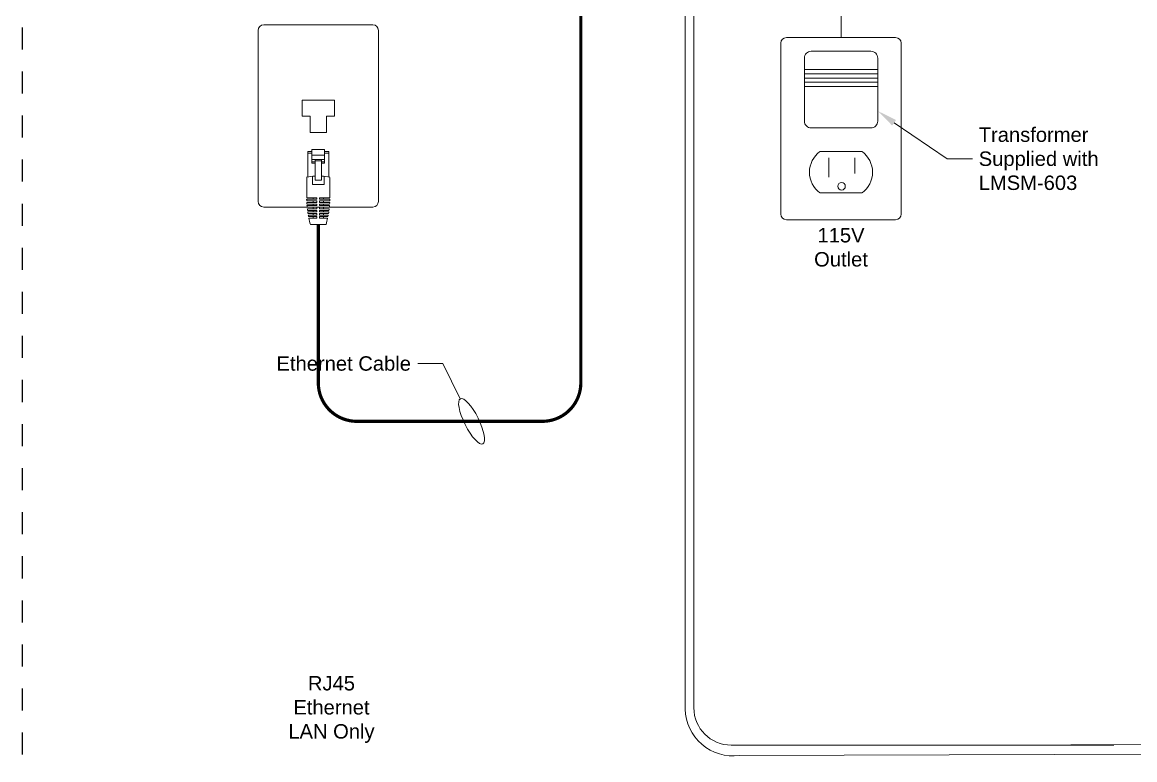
# Model space of a CAD drawing. Header units: inches. Extents: x -60 to 2005, y -577 to 104.
# Drawn here: x 502.82 to 515.43, y -255.44 to -247.07 of the extents above; entities that cross this region are included whole.
import ezdxf

# ---------------------------------------------------------------- set-up
doc = ezdxf.new("R2010")
doc.units = ezdxf.units.IN
doc.header["$MEASUREMENT"] = 0
doc.linetypes.add('Demo', pattern=[0.5, 0.25, -0.25])
doc.layers.get('0').update_dxf_attribs({"lineweight": 5})
doc.layers.add('PS Borders', color=40, linetype='Demo', lineweight=5, plot=False)
doc.layers.add('WS_Dataline', color=6, linetype='Continuous', lineweight=5)
doc.layers.add('WS_DETAIL', color=7, linetype='Continuous', lineweight=5)
doc.styles.add('ARIAL', font='arial.ttf')

# ---------------------------------------------------------------- blocks, each defined once
blk = doc.blocks.new('A$C343028DB')
at = {"layer": 'WS_DETAIL'}
for p, q in [((0, 4.339), (5.45, 4.339)), ((0, 4.024), (5.45, 4.024)), ((0, 3.71), (5.45, 3.71)), ((0, 3.395), (5.45, 3.395)), ((0, 3.08), (5.45, 3.08))]:
    blk.add_line(p, q, dxfattribs=at)
blk.add_lwpolyline([(0.5, 5.702), (4.95, 5.702, -0.414214), (5.45, 5.202), (5.45, 0.5, -0.414214), (4.95, 0), (0.5, 0, -0.414214), (0, 0.5), (0, 5.202, -0.414214)], format="xyb", close=True, dxfattribs=at)
blk = doc.blocks.new('A$C756910A1')
at = {"layer": 'WS_DETAIL'}
for p, q in [((0.15, 6.6), (0.15, 10.17)), ((0.15, 10.17), (0.73, 10.17)), ((0.73, 9.92), (0.15, 9.92)), ((0.73, 10.43), (0.73, 8.56)), ((0.73, 10.43), (2.51, 10.43)), ((2.51, 9.66), (0.73, 9.66)), ((2.51, 10.43), (2.51, 8.56)), ((3.08, 10.17), (2.51, 10.17)), ((3.08, 9.92), (2.51, 9.92)), ((3.08, 6.6), (3.08, 10.17)), ((2.51, 9.06), (0.73, 9.06)), ((0.73, 8.74), (1.17, 8.74)), ((0.73, 8.56), (1.17, 8.56)), ((1.17, 6.17), (1.17, 9.06)), ((1.17, 8.85), (2.06, 8.85)), ((2.06, 6.17), (2.06, 9.06)), ((2.06, 8.74), (2.51, 8.74)), ((2.51, 8.56), (2.06, 8.56)), ((0, 6.56), (0, 3.73)), ((0.81, 6.7), (0.81, 5.55)), ((2.42, 6.7), (2.42, 5.55)), ((3.23, 6.56), (3.23, 3.73)), ((0.81, 5.55), (2.42, 5.55)), ((1.17, 6.17), (2.06, 6.17)), ((0, 3.73), (1.43, 3.73)), ((0, 3.51), (1.43, 3.51)), ((0.01, 3.29), (1.43, 3.29)), ((0.89, 3.73), (0.89, 3.51)), ((0.89, 3.29), (0.89, 3.06)), ((1.43, 3.51), (1.43, 3.73)), ((1.43, 3.06), (1.43, 3.29)), ((1.8, 3.73), (3.23, 3.73)), ((1.8, 3.51), (1.8, 3.73)), ((1.8, 3.51), (3.23, 3.51)), ((1.8, 3.29), (3.23, 3.29)), ((1.8, 3.06), (1.8, 3.29)), ((2.34, 3.73), (2.34, 3.51)), ((2.34, 3.29), (2.34, 3.06)), ((0.02, 3.06), (1.43, 3.06)), ((0.03, 2.84), (1.43, 2.84)), ((0.05, 2.62), (1.43, 2.62)), ((0.07, 2.4), (1.43, 2.4)), ((0.09, 2.18), (1.43, 2.18)), ((0.12, 1.96), (1.43, 1.96)), ((0.15, 1.74), (1.43, 1.74)), ((0.89, 2.84), (0.89, 2.62)), ((0.89, 2.4), (0.89, 2.18)), ((0.89, 1.96), (0.89, 1.74)), ((1.43, 2.62), (1.43, 2.84)), ((1.43, 2.18), (1.43, 2.4)), ((1.43, 1.74), (1.43, 1.96)), ((1.8, 3.06), (3.22, 3.06)), ((1.8, 2.84), (3.2, 2.84)), ((1.8, 2.62), (1.8, 2.84)), ((1.8, 2.62), (3.19, 2.62)), ((1.8, 2.4), (3.17, 2.4)), ((1.8, 2.18), (1.8, 2.4)), ((1.8, 2.18), (3.14, 2.18)), ((1.8, 1.96), (3.12, 1.96)), ((1.8, 1.74), (1.8, 1.96)), ((1.8, 1.74), (3.09, 1.74)), ((2.34, 2.84), (2.34, 2.62)), ((2.34, 2.4), (2.34, 2.18)), ((2.34, 1.96), (2.34, 1.74)), ((0.18, 1.52), (1.43, 1.52)), ((0.22, 1.3), (1.43, 1.3)), ((0.26, 1.08), (1.43, 1.08)), ((0.31, 0.86), (1.43, 0.86)), ((0.89, 1.52), (0.89, 1.3)), ((0.89, 1.08), (0.89, 0.86)), ((1.43, 1.3), (1.43, 1.52)), ((1.43, 0.86), (1.43, 1.08)), ((1.8, 1.52), (3.05, 1.52)), ((1.8, 1.3), (1.8, 1.52)), ((1.8, 1.3), (3.01, 1.3)), ((1.8, 1.08), (2.97, 1.08)), ((1.8, 0.86), (1.8, 1.08)), ((1.8, 0.86), (2.92, 0.86)), ((2.34, 1.52), (2.34, 1.3)), ((2.34, 1.08), (2.34, 0.86)), ((2.69, 0), (0.52, 0))]:
    blk.add_line(p, q, dxfattribs=at)
for centre, radius, start, end in [((1.62, -0.58), 7.33, 93.502, 102.7411), ((1.62, -0.58), 7.33, 77.2589, 86.498), ((13.49, 3.73), 13.49, 180.937, 181.8742), ((-10.25, 3.73), 13.49, 358.1258, 359.063), ((13.49, 3.73), 13.49, 182.8119, 183.7504), ((13.49, 3.73), 13.49, 184.6899, 185.6307), ((13.49, 3.73), 13.49, 186.573, 187.5171), ((13.49, 3.73), 13.49, 188.4632, 189.4117), ((-10.25, 3.73), 13.49, 350.5883, 351.5368), ((-10.25, 3.73), 13.49, 352.4829, 353.427), ((-10.25, 3.73), 13.49, 354.3693, 355.3101), ((-10.25, 3.73), 13.49, 356.2496, 357.1881), ((13.49, 3.73), 13.49, 190.3627, 191.3167), ((13.49, 3.73), 13.49, 192.2739, 196.0379), ((-10.25, 3.73), 13.49, 343.9621, 347.7261), ((-10.25, 3.73), 13.49, 348.6833, 349.6373)]:
    blk.add_arc(centre, radius, start, end, dxfattribs=at)
blk = doc.blocks.new('A$C70194CB4')
for p, q in [((10.289, 16.344), (0.5, 16.344)), ((0, 15.844), (0, 0.5)), ((10.789, 0.5), (10.789, 15.844)), ((0.5, 0), (10.289, 0))]:
    blk.add_line(p, q)
for centre, start, end in [((0.5, 15.844), 90, 180), ((10.289, 15.844), 0, 90), ((0.5, 0.5), 180, 270), ((10.289, 0.5), 270, 0)]:
    blk.add_arc(centre, 0.5, start, end)

msp = doc.modelspace()

# ---------------------------------------------------------------- linework, layer by layer
for p, q in [((512.103, -245.979), (512.103, -247.246)), ((506.359, -247.954), (505.989, -247.954)), ((505.989, -248.139), (505.989, -247.954)), ((506.359, -248.139), (506.359, -247.954)), ((506.359, -248.139), (506.359, -247.954)), ((505.989, -248.139), (506.082, -248.139)), ((506.082, -248.324), (506.082, -248.139)), ((506.082, -248.324), (506.082, -248.139)), ((506.267, -248.139), (506.359, -248.139)), ((506.267, -248.139), (506.267, -248.324)), ((506.267, -248.139), (506.267, -248.324)), ((512.705, -248.212), (513.308, -248.621)), ((506.267, -248.324), (506.082, -248.324)), ((506.267, -248.324), (506.082, -248.324)), ((511.865, -248.539), (512.341, -248.539)), ((511.963, -248.609), (511.963, -248.829)), ((512.261, -248.609), (512.261, -248.787)), ((513.308, -248.621), (513.595, -248.621)), ((511.865, -249.007), (512.341, -249.007)), ((507.586, -250.944), (507.303, -250.944))]:
    msp.add_line(p, q)
at = {"linetype": 'Continuous'}
msp.add_line((507.586, -250.944), (507.783, -251.344), dxfattribs=at)
at = {"const_width": 0.0364}
msp.add_lwpolyline([(506.174, -249.365), (506.174, -251.163, 0.414214), (506.61, -251.599), (508.715, -251.599, 0.414214), (509.152, -251.163), (509.152, -246.341)], format="xyb", dxfattribs=at)
msp.add_circle((512.109, -248.932), 0.0429)
for centre, start, end in [((512.034, -248.773), 125.9125, 234.0875), ((512.172, -248.773), 305.9125, 54.0875)]:
    msp.add_arc(centre, 0.289, start, end)
msp.add_ellipse((507.913, -251.599), major_axis=(-0.128, 0.257), ratio=0.285068)
msp.add_solid([(512.727, -248.181), (512.683, -248.243), (512.519, -248.078)])
at = {"layer": 'PS Borders', "lineweight": -3}
msp.add_lwpolyline([(502.816, -287.188), (577.91, -287.188), (577.91, -230.13), (502.816, -230.13)], close=True, dxfattribs=at)
at = {"layer": 'WS_Dataline'}
for p, q in [((510.335, -246.074), (510.335, -254.864)), ((510.435, -246.074), (510.435, -254.849)), ((515.198, -255.271), (510.857, -255.271)), ((522.055, -255.239), (513.705, -255.271)), ((522.053, -255.357), (510.948, -255.389))]:
    msp.add_line(p, q, dxfattribs=at)
for centre, radius, start, end in [((510.88, -254.848), 0.546, 181.6528, 277.1578), ((510.857, -254.849), 0.423, 180, 270)]:
    msp.add_arc(centre, radius, start, end, dxfattribs=at)

# ---------------------------------------------------------------- block references
for name, p, xscale, yscale, zscale in [('A$C70194CB4', (505.492, -249.168), 0.1264158226156438, 0.1264158226156438, 0.1264158226156438), ('A$C70194CB4', (511.421, -249.312), 0.1264158226156438, 0.1264158226156438, 0.1264158226156438), ('A$C343028DB', (511.688, -248.271), 0.1524733102980574, 0.1524733102980574, 0.1524733102980574)]:
    msp.add_blockref(name, p, dxfattribs=dict(xscale=xscale, yscale=yscale, zscale=zscale))
at = {"extrusion": (0, 0, -1), "xscale": 0.08129010249172212, "yscale": 0.08129010249172212, "zscale": -0.08129010249172314}
msp.add_blockref('A$C756910A1', (-506.305, -249.365), dxfattribs=at)

# ---------------------------------------------------------------- texts
at = {"linetype": 'Continuous', "char_height": 0.16368, "width": 4.2019, "style": 'ARIAL'}
for s, insert, attachment_point in [('Transformer\\PSupplied with\\PLMSM-603', (513.665, -248.621), 4), ('Ethernet Cable', (507.225, -250.944), 6)]:
    msp.add_mtext(s, dxfattribs=dict(at, insert=insert, attachment_point=attachment_point))
at = {"char_height": 0.1637, "width": 3.00445, "attachment_point": 2, "style": 'ARIAL'}
for s, insert in [('115V\\POutlet', (512.103, -249.406)), ('RJ45\\PEthernet\\PLAN Only', (506.323, -254.488))]:
    msp.add_mtext(s, dxfattribs=dict(at, insert=insert))

doc.saveas('drawing.dxf')
